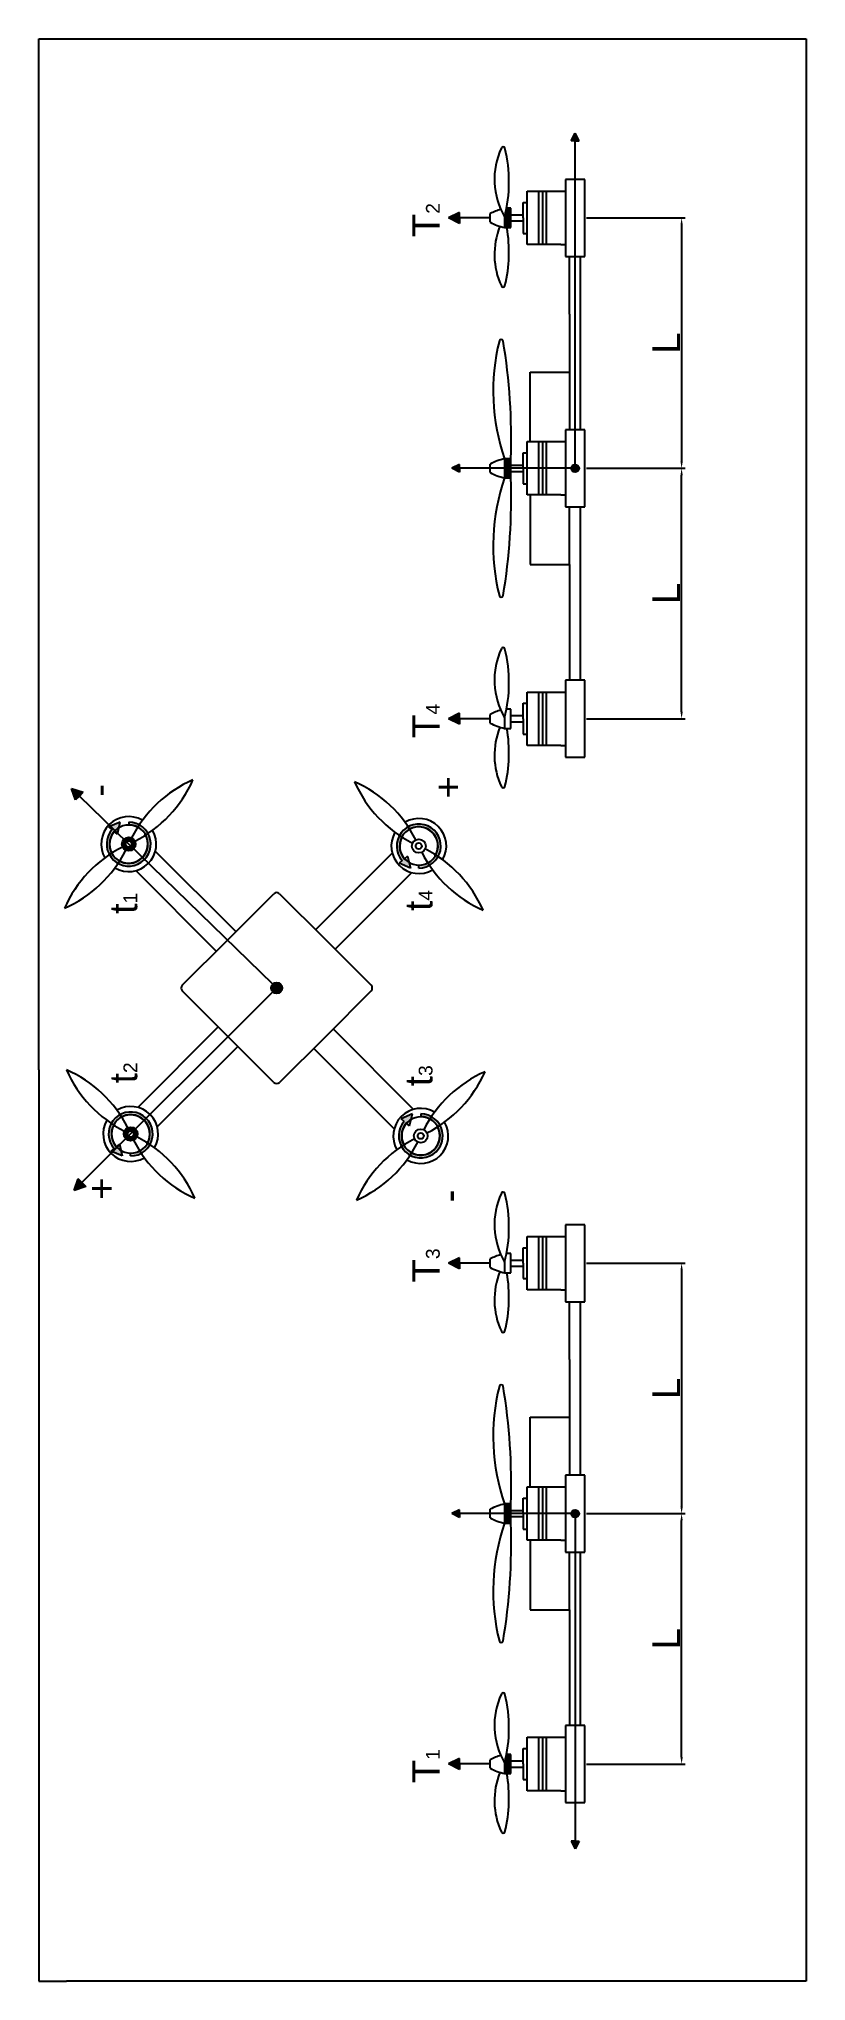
# Model space of a CAD drawing. Header units: millimetres. Extents: x 33 to 311, y 51 to 756.
import ezdxf

# ---------------------------------------------------------------- set-up
doc = ezdxf.new("R2010")
doc.units = ezdxf.units.MM
for name, color, linetype in [('construcao', 254, 'Continuous'), ('forcas', 30, 'Continuous'), ('linha', 7, 'Continuous'), ('x', 1, 'Continuous'), ('y', 3, 'Continuous'), ('z', 5, 'Continuous')]:
    doc.layers.add(name, color=color, linetype=linetype)
doc.styles.get("Standard").update_dxf_attribs({"font": 'arial.ttf'})
doc.dimstyles.new('ISO-25', dxfattribs={"dimtxt": 2.5, "dimasz": 2.5, "dimexe": 1.25, "dimexo": 0.625, "dimtad": 1, "dimtxsty": 'Standard', "dimcen": 2.5, "dimadec": 0, "dimazin": 0, "dimtfac": 1, "dimtmove": 0, "dimatfit": 3, "dimfxl": 1, "dimarcsym": 0})
pattern_1 = [(45, (-157.004, 181.74), (-37.717, 37.717), []), (45, (-131.86, 181.74), (-37.717, 37.717), [])]

# ---------------------------------------------------------------- blocks, each defined once
blk = doc.blocks.new('*D1')
at = {"layer": 'Defpoints', "color": 0, "transparency": 16777216}
for p in [(231.07, 220.47), (266.23, 220.47), (231.07, 129.47)]:
    blk.add_point(p, dxfattribs=at)
at = {"layer": 'linha', "color": 0, "lineweight": -2, "transparency": 16777216}
for p, q in [((231.69, 220.47), (267.48, 220.47)), ((266.23, 131.97), (266.23, 217.97)), ((231.69, 129.47), (267.48, 129.47))]:
    blk.add_line(p, q, dxfattribs=at)
at = {"layer": 'linha', "color": 0, "transparency": 16777216}
for points in [[(265.81, 217.97), (266.64, 217.97), (266.23, 220.47)], [(265.81, 131.97), (266.64, 131.97), (266.23, 129.47)]]:
    blk.add_solid(points, dxfattribs=at)
at = {"layer": 'linha', "color": 0, "transparency": 16777216, "insert": (260.6, 174.97), "char_height": 2.5, "attachment_point": 5, "rotation": 90}
blk.add_mtext('{\\H4x;L}', dxfattribs=at)
blk = doc.blocks.new('*D2')
at = {"layer": 'Defpoints', "color": 0, "transparency": 16777216}
for p in [(231.07, 311.47), (231.07, 220.47), (266.23, 220.47)]:
    blk.add_point(p, dxfattribs=at)
at = {"layer": 'linha', "color": 0, "lineweight": -2, "transparency": 16777216}
for p, q in [((231.69, 311.47), (267.48, 311.47)), ((266.23, 308.97), (266.23, 222.97)), ((231.69, 220.47), (267.48, 220.47))]:
    blk.add_line(p, q, dxfattribs=at)
at = {"layer": 'linha', "color": 0, "transparency": 16777216}
for points in [[(265.81, 308.97), (266.64, 308.97), (266.23, 311.47)], [(265.81, 222.97), (266.64, 222.97), (266.23, 220.47)]]:
    blk.add_solid(points, dxfattribs=at)
at = {"layer": 'linha', "color": 0, "transparency": 16777216, "insert": (260.6, 265.97), "char_height": 2.5, "attachment_point": 5, "rotation": 90}
blk.add_mtext('{\\H4x;L}', dxfattribs=at)
blk = doc.blocks.new('*D4')
at = {"layer": 'Defpoints', "color": 0, "transparency": 16777216}
for p in [(231.07, 600.37), (266.23, 600.37), (231.07, 509.37)]:
    blk.add_point(p, dxfattribs=at)
at = {"layer": 'linha', "color": 0, "lineweight": -2, "transparency": 16777216}
for p, q in [((231.69, 600.37), (267.48, 600.37)), ((266.23, 511.87), (266.23, 597.87)), ((231.69, 509.37), (267.48, 509.37))]:
    blk.add_line(p, q, dxfattribs=at)
at = {"layer": 'linha', "color": 0, "transparency": 16777216}
for points in [[(265.81, 597.87), (266.64, 597.87), (266.23, 600.37)], [(265.81, 511.87), (266.64, 511.87), (266.23, 509.37)]]:
    blk.add_solid(points, dxfattribs=at)
at = {"layer": 'linha', "color": 0, "transparency": 16777216, "insert": (260.6, 554.87), "char_height": 2.5, "attachment_point": 5, "rotation": 90}
blk.add_mtext('{\\H4x;L}', dxfattribs=at)
blk = doc.blocks.new('*D3')
at = {"layer": 'Defpoints', "color": 0, "transparency": 16777216}
for p in [(231.07, 691.37), (231.07, 600.37), (266.23, 600.37)]:
    blk.add_point(p, dxfattribs=at)
at = {"layer": 'linha', "color": 0, "lineweight": -2, "transparency": 16777216}
for p, q in [((231.69, 691.37), (267.48, 691.37)), ((266.23, 688.87), (266.23, 602.87)), ((231.69, 600.37), (267.48, 600.37))]:
    blk.add_line(p, q, dxfattribs=at)
at = {"layer": 'linha', "color": 0, "transparency": 16777216}
for points in [[(265.81, 688.87), (266.64, 688.87), (266.23, 691.37)], [(265.81, 602.87), (266.64, 602.87), (266.23, 600.37)]]:
    blk.add_solid(points, dxfattribs=at)
at = {"layer": 'linha', "color": 0, "transparency": 16777216, "insert": (260.6, 645.87), "char_height": 2.5, "attachment_point": 5, "rotation": 90}
blk.add_mtext('{\\H4x;L}', dxfattribs=at)

msp = doc.modelspace()

# ---------------------------------------------------------------- hatches: boundary and pattern name
at = {"layer": 'forcas'}
h = msp.add_hatch(color=256, dxfattribs=at)
h.dxf.hatch_style = 1
h.paths.add_polyline_path([(185.566, 689.37), (185.566, 691.37), (185.566, 693.37), (181.566, 691.37)])
h = msp.add_hatch(color=256, dxfattribs=at)
h.dxf.hatch_style = 1
h.paths.add_polyline_path([(185.566, 507.37), (185.566, 509.37), (185.566, 511.37), (181.566, 509.37)])
h = msp.add_hatch(color=256, dxfattribs=at)
h.dxf.hatch_style = 1
h.paths.add_polyline_path([(59.407, 469.08, 4.6279791), (65.424, 471.807), (65.424, 470.807, -4.642057), (60.171, 468.434), (61.316, 467.465), (62.372, 471.811), (58.262, 470.049)])
h = msp.add_hatch(color=256, dxfattribs=at)
h.dxf.hatch_style = 1
h.paths.add_polyline_path([(164.766, 457.828), (163.621, 456.859), (167.731, 455.097), (166.675, 459.442), (165.53, 458.474, -4.642057), (170.783, 456.1), (170.783, 455.1, 4.6279791)])
h = msp.add_hatch(color=256, dxfattribs=at)
h.dxf.hatch_style = 1
h.paths.add_polyline_path([(60.114, 353.176), (58.969, 352.207), (63.079, 350.445), (62.023, 354.791), (60.878, 353.822, -4.642057), (66.131, 351.449), (66.131, 350.449, 4.6279791)])
h = msp.add_hatch(color=256, dxfattribs=at)
h.dxf.hatch_style = 1
h.paths.add_polyline_path([(165.473, 363.014, 4.6279791), (171.49, 365.741), (171.49, 364.741, -4.642057), (166.237, 362.368), (167.382, 361.399), (168.438, 365.745), (164.328, 363.983)])
h = msp.add_hatch(color=256, dxfattribs=at)
h.dxf.hatch_style = 1
h.paths.add_polyline_path([(181.566, 311.472), (185.566, 309.472), (185.566, 311.472), (185.566, 313.472)])
h = msp.add_hatch(color=256, dxfattribs=at)
h.dxf.hatch_style = 1
h.paths.add_polyline_path([(185.566, 127.472), (185.566, 129.472), (185.566, 131.472), (181.566, 129.472)])
at = {"layer": 'x'}
h = msp.add_hatch(color=256, dxfattribs=at)
h.dxf.hatch_style = 1
h.paths.add_polyline_path([(201.941, 603.87), (201.941, 600.37), (204.214, 600.37), (204.214, 603.87)])
h.paths.add_polyline_path([(201.941, 600.37), (201.941, 596.87), (204.214, 596.87), (204.214, 600.37)])
h = msp.add_hatch(color=256, dxfattribs=at)
h.dxf.hatch_style = 1
h.paths.add_polyline_path([(228.966, 600.37, 1), (226.166, 600.37, 1)])
h = msp.add_hatch(color=256, dxfattribs=at)
h.dxf.hatch_style = 1
h.paths.add_polyline_path([(44.651, 484.034), (46.103, 479.829), (47.517, 481.243), (48.931, 482.657)])
h = msp.add_hatch(color=256, dxfattribs=at)
h.dxf.hatch_style = 1
h.paths.add_polyline_path([(62.924, 463.807, 1), (67.924, 463.807, 1)])
h.paths.add_polyline_path([(66.543, 463.807, -1), (64.305, 463.807, -1)], flags=16)
h = msp.add_hatch(dxfattribs=at)
h.set_pattern_fill('ANSI32', color=256, scale=5.6)
h.set_pattern_definition(pattern_1)
h.paths.add_polyline_path([(201.941, 223.972), (201.941, 216.972), (204.214, 216.972), (204.214, 220.472), (204.214, 223.972)])
h = msp.add_hatch(dxfattribs=at)
h.set_pattern_fill('ANSI32', color=256, scale=5.6)
h.set_pattern_definition(pattern_1)
h.paths.add_polyline_path([(228.966, 220.472, 1), (226.166, 220.472, 1)])
h = msp.add_hatch(color=256, dxfattribs=at)
h.dxf.hatch_style = 1
h.paths.add_polyline_path([(201.941, 125.972), (204.214, 125.972), (204.214, 129.472), (204.214, 132.972), (202.636, 132.972, -0.0155541), (201.941, 129.837)])
h = msp.add_hatch(color=256, dxfattribs=at)
h.dxf.hatch_style = 1
h.paths.add_polyline_path([(227.566, 98.672), (228.966, 101.472), (227.566, 101.472), (226.166, 101.472)])
at = {"layer": 'y'}
h = msp.add_hatch(color=256, dxfattribs=at)
h.dxf.hatch_style = 1
h.paths.add_polyline_path([(227.566, 722.17), (226.166, 719.37), (227.566, 719.37), (228.966, 719.37)])
h = msp.add_hatch(color=256, dxfattribs=at)
h.dxf.hatch_style = 1
h.paths.add_polyline_path([(204.214, 691.37), (204.214, 694.87), (202.636, 694.87, -0.0155541), (201.941, 691.735), (201.941, 687.87), (204.214, 687.87)])
h = msp.add_hatch(color=256, dxfattribs=at)
h.dxf.hatch_style = 1
h.paths.add_polyline_path([(63.631, 358.449, 1), (68.631, 358.449, 1)])
h.paths.add_polyline_path([(67.25, 358.449, -1), (65.012, 358.449, -1)], flags=16)
h = msp.add_hatch(color=256, dxfattribs=at)
h.dxf.hatch_style = 1
h.paths.add_polyline_path([(49.868, 339.357), (48.453, 340.771), (47.039, 342.185), (45.625, 337.942)])
h = msp.add_hatch(color=256, dxfattribs=at)
h.dxf.hatch_style = 1
h.paths.add_polyline_path([(201.941, 220.472), (201.941, 216.972), (204.214, 216.972), (204.214, 220.472)])
h.paths.add_polyline_path([(201.941, 223.972), (201.941, 220.472), (204.214, 220.472), (204.214, 223.972)])
h = msp.add_hatch(color=256, dxfattribs=at)
h.dxf.hatch_style = 1
h.paths.add_polyline_path([(226.166, 220.472, 1), (228.966, 220.472, 1)])
at = {"layer": 'z'}
h = msp.add_hatch(color=256, dxfattribs=at)
h.dxf.hatch_style = 1
h.paths.add_polyline_path([(185.566, 598.97), (185.566, 600.37), (185.566, 601.77), (182.766, 600.37)])
h = msp.add_hatch(dxfattribs=at)
h.set_pattern_fill('ANSI32', color=256, scale=8)
h.set_pattern_definition([(45, (121.9, 354.48), (-53.882, 53.882), []), (45, (157.82, 354.48), (-53.882, 53.882), [])])
h.paths.add_polyline_path([(245.554, 587.82), (243.554, 591.82), (241.554, 587.82), (243.554, 587.82)])
h = msp.add_hatch(color=256, dxfattribs=at)
h.dxf.hatch_style = 1
h.paths.add_polyline_path([(121.164, 411.482, 1), (117.164, 411.482, 1)])
h = msp.add_hatch(color=256, dxfattribs=at)
h.dxf.hatch_style = 1
h.paths.add_polyline_path([(182.766, 220.472), (185.566, 219.072), (185.566, 220.472), (185.566, 221.872)])

# ---------------------------------------------------------------- linework, layer by layer
at = {"layer": 'construcao'}
for p, q in [((32.797, 381.783), (32.797, 756.457)), ((32.797, 756.457), (311.448, 756.457)), ((311.448, 756.457), (311.448, 50.549)), ((32.797, 381.783), (32.797, 50.549)), ((32.797, 50.549), (42.797, 50.549)), ((290.506, 50.549), (42.797, 50.549)), ((311.448, 50.549), (290.506, 50.549))]:
    msp.add_line(p, q, dxfattribs=at)
at = {"layer": 'forcas'}
for p, q in [((185.566, 693.37), (181.566, 691.37)), ((185.566, 691.37), (185.566, 693.37)), ((185.566, 689.37), (181.566, 691.37)), ((196.694, 691.37), (185.566, 691.37)), ((185.566, 691.37), (185.566, 689.37)), ((185.566, 511.37), (181.566, 509.37)), ((185.566, 507.37), (181.566, 509.37)), ((185.566, 509.37), (185.566, 511.37)), ((196.694, 509.37), (185.566, 509.37)), ((185.566, 509.37), (185.566, 507.37)), ((62.372, 471.811), (58.262, 470.049)), ((59.407, 469.08), (58.262, 470.049)), ((61.316, 467.465), (60.171, 468.434)), ((61.316, 467.465), (62.372, 471.811)), ((65.424, 471.807), (65.424, 470.807)), ((165.524, 467.72), (165.53, 467.727)), ((60.165, 459.188), (60.171, 459.181)), ((166.675, 459.442), (165.53, 458.474)), ((166.675, 459.442), (167.731, 455.097)), ((164.766, 457.828), (163.621, 456.859)), ((167.731, 455.097), (163.621, 456.859)), ((170.783, 455.1), (170.783, 456.1)), ((60.872, 363.068), (60.878, 363.075)), ((168.438, 365.745), (164.328, 363.983)), ((165.473, 363.014), (164.328, 363.983)), ((167.382, 361.399), (166.237, 362.368)), ((167.382, 361.399), (168.438, 365.745)), ((171.49, 365.741), (171.49, 364.741)), ((60.114, 353.176), (58.969, 352.207)), ((62.023, 354.791), (60.878, 353.822)), ((62.023, 354.791), (63.079, 350.445)), ((166.231, 353.122), (166.237, 353.115)), ((63.079, 350.445), (58.969, 352.207)), ((66.131, 350.449), (66.131, 351.449)), ((185.566, 313.472), (181.566, 311.472)), ((185.566, 309.472), (181.566, 311.472)), ((185.566, 311.472), (185.566, 313.472)), ((196.694, 311.472), (185.566, 311.472)), ((185.566, 311.472), (185.566, 309.472)), ((185.566, 131.472), (181.566, 129.472)), ((185.566, 127.472), (181.566, 129.472)), ((185.566, 129.472), (185.566, 131.472)), ((196.694, 129.472), (185.566, 129.472)), ((185.566, 129.472), (185.566, 127.472))]:
    msp.add_line(p, q, dxfattribs=at)
for centre, radius, start, end in [((65.424, 463.807), 8, 138.771401, 90), ((65.424, 463.807), 7, 138.704434, 90), ((170.783, 463.1), 8, 270, 221.228599), ((170.783, 463.1), 7, 270, 221.295566), ((66.131, 358.449), 8, 270, 221.228599), ((66.131, 358.449), 7, 270, 221.295566), ((171.49, 357.741), 8, 138.771401, 90), ((171.49, 357.741), 7, 138.704434, 90)]:
    msp.add_arc(centre, radius, start, end, dxfattribs=at)
at = {"layer": 'linha'}
for p, q in [((210.126, 681.675), (210.126, 701.065)), ((210.126, 701.065), (222.376, 701.065)), ((214.326, 681.675), (214.326, 701.065)), ((215.726, 701.065), (215.726, 681.675)), ((217.126, 681.675), (217.126, 701.065)), ((222.376, 701.065), (224.066, 701.065)), ((231.066, 705.37), (224.066, 705.37)), ((224.066, 705.37), (224.066, 691.37)), ((231.066, 677.37), (231.066, 705.37)), ((196.694, 689.803), (196.694, 692.937)), ((204.214, 694.87), (202.636, 694.87)), ((204.214, 691.37), (204.214, 694.87)), ((204.214, 692.48), (208.726, 692.48)), ((208.726, 691.37), (208.726, 696.97)), ((208.726, 696.97), (210.126, 696.97)), ((201.941, 691.735), (201.941, 687.87)), ((201.941, 687.87), (204.214, 687.87)), ((204.214, 687.87), (204.214, 691.37)), ((204.214, 690.261), (208.726, 690.261)), ((208.726, 691.37), (208.726, 685.77)), ((208.726, 685.77), (210.126, 685.77)), ((224.066, 691.37), (224.066, 677.37)), ((222.376, 681.675), (210.126, 681.675)), ((222.376, 681.675), (224.066, 681.675)), ((224.066, 677.37), (231.066, 677.37)), ((225.526, 656.37), (225.526, 677.37)), ((229.376, 677.37), (229.376, 614.37)), ((225.526, 656.37), (225.526, 614.37)), ((211.214, 610.065), (211.214, 635.37)), ((211.214, 635.37), (218.214, 635.37)), ((218.214, 635.37), (222.376, 635.37)), ((222.376, 635.37), (225.526, 635.37)), ((231.066, 614.37), (224.066, 614.37)), ((224.066, 614.37), (224.066, 600.37)), ((231.066, 586.37), (231.066, 614.37)), ((210.126, 590.675), (210.126, 610.065)), ((210.126, 610.065), (222.376, 610.065)), ((214.326, 590.675), (214.326, 610.065)), ((215.726, 610.065), (215.726, 590.675)), ((217.126, 590.675), (217.126, 610.065)), ((222.376, 610.065), (224.066, 610.065)), ((196.694, 598.803), (196.694, 601.937)), ((204.214, 603.87), (201.941, 603.87)), ((201.941, 603.87), (201.941, 596.87)), ((204.214, 600.37), (204.214, 603.87)), ((204.214, 601.48), (208.726, 601.48)), ((204.214, 596.87), (204.214, 600.37)), ((208.726, 600.37), (208.726, 605.97)), ((208.726, 605.97), (210.126, 605.97)), ((208.726, 600.37), (208.726, 594.77)), ((224.066, 600.37), (224.066, 586.37)), ((201.941, 596.87), (204.214, 596.87)), ((204.214, 599.261), (208.726, 599.261)), ((208.726, 594.77), (210.126, 594.77)), ((222.376, 590.675), (210.126, 590.675)), ((211.214, 590.675), (211.214, 565.37)), ((222.376, 590.675), (224.066, 590.675)), ((224.066, 586.37), (231.066, 586.37)), ((225.526, 565.37), (225.526, 586.37)), ((229.376, 586.37), (229.376, 523.37)), ((211.214, 565.37), (218.214, 565.37)), ((218.214, 565.37), (222.376, 565.37)), ((222.376, 565.37), (224.126, 565.37)), ((224.126, 565.37), (225.526, 565.37)), ((225.526, 565.37), (225.526, 523.37)), ((231.066, 523.37), (224.066, 523.37)), ((224.066, 523.37), (224.066, 509.37)), ((231.066, 495.37), (231.066, 523.37)), ((210.126, 499.675), (210.126, 519.065)), ((210.126, 519.065), (222.376, 519.065)), ((214.326, 499.675), (214.326, 519.065)), ((215.726, 519.065), (215.726, 499.675)), ((217.126, 499.675), (217.126, 519.065)), ((222.376, 519.065), (224.066, 519.065)), ((196.694, 507.803), (196.694, 510.937)), ((201.941, 509.735), (201.941, 505.87)), ((204.214, 512.87), (202.636, 512.87)), ((204.214, 509.37), (204.214, 512.87)), ((204.214, 510.48), (208.726, 510.48)), ((204.214, 505.87), (204.214, 509.37)), ((204.214, 508.261), (208.726, 508.261)), ((208.726, 509.37), (208.726, 514.97)), ((208.726, 514.97), (210.126, 514.97)), ((208.726, 509.37), (208.726, 503.77)), ((224.066, 509.37), (224.066, 495.37)), ((201.941, 505.87), (204.214, 505.87)), ((208.726, 503.77), (210.126, 503.77)), ((222.376, 499.675), (210.126, 499.675)), ((222.376, 499.675), (224.066, 499.675)), ((224.066, 495.37), (231.066, 495.37)), ((104.315, 431.988), (75.083, 461.219)), ((133.306, 432.695), (161.124, 460.512)), ((97.244, 424.917), (68.012, 454.148)), ((140.377, 425.624), (168.195, 453.441)), ((101.486, 429.159), (118.103, 445.776)), ((120.225, 445.776), (136.842, 429.159)), ((84.869, 412.542), (101.486, 429.159)), ((136.842, 429.159), (153.459, 412.542)), ((101.486, 393.804), (84.869, 410.421)), ((153.459, 410.421), (136.842, 393.804)), ((97.951, 397.339), (68.719, 368.108)), ((139.67, 396.632), (168.902, 367.401)), ((105.022, 390.268), (75.79, 361.037)), ((118.103, 377.187), (101.486, 393.804)), ((136.842, 393.804), (120.225, 377.187)), ((132.599, 389.561), (161.831, 360.33)), ((231.066, 325.472), (224.066, 325.472)), ((224.066, 325.472), (224.066, 311.472)), ((231.066, 297.472), (231.066, 325.472)), ((210.126, 301.777), (210.126, 321.167)), ((210.126, 321.167), (222.376, 321.167)), ((214.326, 301.777), (214.326, 321.167)), ((215.726, 321.167), (215.726, 301.777)), ((217.126, 301.777), (217.126, 321.167)), ((222.376, 321.167), (224.066, 321.167)), ((196.694, 309.905), (196.694, 313.038)), ((201.941, 311.837), (201.941, 307.972)), ((204.214, 314.972), (202.636, 314.972)), ((204.214, 311.472), (204.214, 314.972)), ((204.214, 312.581), (208.726, 312.581)), ((204.214, 307.972), (204.214, 311.472)), ((208.726, 311.472), (208.726, 317.072)), ((208.726, 317.072), (210.126, 317.072)), ((208.726, 311.472), (208.726, 305.872)), ((224.066, 311.472), (224.066, 297.472)), ((201.941, 307.972), (204.214, 307.972)), ((204.214, 310.362), (208.726, 310.362)), ((208.726, 305.872), (210.126, 305.872)), ((222.376, 301.777), (210.126, 301.777)), ((222.376, 301.777), (224.066, 301.777)), ((224.066, 297.472), (231.066, 297.472)), ((225.526, 276.472), (225.526, 297.472)), ((229.376, 297.472), (229.376, 234.472)), ((225.526, 276.472), (225.526, 234.472)), ((211.214, 230.167), (211.214, 255.472)), ((211.214, 255.472), (218.214, 255.472)), ((218.214, 255.472), (222.376, 255.472)), ((222.376, 255.472), (225.526, 255.472)), ((231.066, 234.472), (224.066, 234.472)), ((224.066, 234.472), (224.066, 220.472)), ((231.066, 206.472), (231.066, 234.472)), ((208.726, 220.472), (208.726, 226.072)), ((208.726, 226.072), (210.126, 226.072)), ((210.126, 210.777), (210.126, 230.167)), ((210.126, 230.167), (222.376, 230.167)), ((214.326, 210.777), (214.326, 230.167)), ((215.726, 230.167), (215.726, 210.777)), ((217.126, 210.777), (217.126, 230.167)), ((222.376, 230.167), (224.066, 230.167)), ((196.694, 218.905), (196.694, 222.038)), ((204.214, 223.972), (201.941, 223.972)), ((201.941, 223.972), (201.941, 216.972)), ((204.214, 220.472), (204.214, 223.972)), ((204.214, 221.581), (208.726, 221.581)), ((204.214, 216.972), (204.214, 220.472)), ((204.214, 219.362), (208.726, 219.362)), ((208.726, 220.472), (208.726, 214.872)), ((224.066, 220.472), (224.066, 206.472)), ((201.941, 216.972), (204.214, 216.972)), ((208.726, 214.872), (210.126, 214.872)), ((222.376, 210.777), (210.126, 210.777)), ((211.214, 210.777), (211.214, 185.472)), ((222.376, 210.777), (224.066, 210.777)), ((224.066, 206.472), (231.066, 206.472)), ((225.526, 185.472), (225.526, 206.472)), ((229.376, 206.472), (229.376, 143.472)), ((211.214, 185.472), (218.214, 185.472)), ((218.214, 185.472), (222.376, 185.472)), ((222.376, 185.472), (224.126, 185.472)), ((224.126, 185.472), (225.526, 185.472)), ((225.526, 185.472), (225.526, 143.472)), ((231.066, 143.472), (224.066, 143.472)), ((224.066, 143.472), (224.066, 129.472)), ((231.066, 115.472), (231.066, 143.472)), ((208.726, 129.472), (208.726, 135.072)), ((208.726, 135.072), (210.126, 135.072)), ((210.126, 119.777), (210.126, 139.167)), ((210.126, 139.167), (222.376, 139.167)), ((214.326, 119.777), (214.326, 139.167)), ((215.726, 139.167), (215.726, 119.777)), ((217.126, 119.777), (217.126, 139.167)), ((222.376, 139.167), (224.066, 139.167)), ((196.694, 127.905), (196.694, 131.038)), ((201.941, 129.837), (201.941, 125.972)), ((204.214, 132.972), (202.636, 132.972)), ((204.214, 129.472), (204.214, 132.972)), ((204.214, 130.581), (208.726, 130.581)), ((204.214, 125.972), (204.214, 129.472)), ((204.214, 128.362), (208.726, 128.362)), ((208.726, 129.472), (208.726, 123.872)), ((224.066, 129.472), (224.066, 115.472)), ((201.941, 125.972), (204.214, 125.972)), ((208.726, 123.872), (210.126, 123.872)), ((222.376, 119.777), (210.126, 119.777)), ((222.376, 119.777), (224.066, 119.777)), ((224.066, 115.472), (231.066, 115.472))]:
    msp.add_line(p, q, dxfattribs=at)
for centre, radius in [((65.424, 463.807), 2.5), ((65.424, 463.807), 1.119), ((170.783, 463.1), 2.5), ((170.783, 463.1), 1.119), ((66.131, 358.449), 2.5), ((171.49, 357.741), 2.5), ((66.131, 358.449), 1.119), ((171.49, 357.741), 1.119)]:
    msp.add_circle(centre, radius, dxfattribs=at)
for centre, radius, start, end in [((225.455, 705.42), 27.207, 155.207292, 210.199432), ((201.391, 716.536), 0.7, 13.693145, 155.207292), ((151.912, 704.481), 51.626, 345.707018, 13.693145), ((206.81, 673.571), 21.848, 106.687843, 117.581343), ((206.81, 709.169), 21.848, 242.418657, 257.121961), ((225.455, 678.05), 27.207, 157.811375, 204.792708), ((151.912, 678.99), 51.626, 346.306855, 9.904973), ((201.391, 666.934), 0.7, 204.792708, 346.306855), ((272.489, 628.465), 74.713, 165.877393, 199.219993), ((200.713, 646.524), 0.7, 9.506303, 165.877393), ((-9.709, 611.288), 214.052, 358.014019, 9.506303), ((206.81, 582.571), 21.848, 102.878039, 117.581343), ((206.81, 618.169), 21.848, 242.418657, 257.121961), ((272.489, 572.275), 74.713, 160.780007, 194.122607), ((-9.709, 589.452), 214.052, 350.493697, 1.985981), ((200.713, 554.216), 0.7, 194.122607, 350.493697), ((225.455, 523.42), 27.207, 155.207292, 210.199432), ((201.391, 534.536), 0.7, 13.693145, 155.207292), ((151.912, 522.481), 51.626, 345.707018, 13.693145), ((206.81, 491.571), 21.848, 106.687843, 117.581343), ((206.81, 527.169), 21.848, 242.418657, 257.121961), ((225.455, 496.05), 27.207, 157.811375, 204.792708), ((151.912, 496.99), 51.626, 346.306855, 9.904973), ((107.073, 445.493), 45.498, 113.736964, 153.11441), ((47.109, 505.457), 45.498, 296.88559, 336.263036), ((189.098, 504.75), 45.498, 203.736964, 243.11441), ((129.134, 444.785), 45.498, 26.88559, 66.263036), ((201.391, 484.934), 0.7, 204.792708, 346.306855), ((65.424, 463.807), 10, 59.953833, 210.046167), ((170.783, 463.1), 10, 329.953833, 120.046167), ((65.424, 463.807), 6.925, 61.898518, 208.101482), ((65.424, 463.807), 10, 239.953833, 30.046167), ((65.424, 463.807), 6.925, 241.898518, 28.101482), ((170.783, 463.1), 10, 149.953833, 300.046167), ((170.783, 463.1), 6.925, 151.898518, 298.101482), ((170.783, 463.1), 6.925, 331.898518, 118.101482), ((83.739, 422.158), 45.498, 116.88559, 156.263036), ((23.775, 482.122), 45.498, 293.736964, 333.11441), ((212.432, 481.415), 45.498, 206.88559, 246.263036), ((152.468, 421.451), 45.498, 23.736964, 63.11441), ((119.164, 444.716), 1.5, 45, 135), ((85.93, 411.482), 1.5, 135, 225), ((152.398, 411.482), 1.5, 315, 45), ((24.482, 340.134), 45.498, 26.88559, 66.263036), ((84.446, 400.098), 45.498, 203.736964, 243.11441), ((119.164, 378.248), 1.5, 225, 315), ((213.139, 339.427), 45.498, 113.736964, 153.11441), ((153.175, 399.391), 45.498, 296.88559, 336.263036), ((66.131, 358.449), 10, 329.953833, 120.046167), ((171.49, 357.741), 10, 59.953833, 210.046167), ((66.131, 358.449), 10, 149.953833, 300.046167), ((66.131, 358.449), 6.925, 151.898518, 298.101482), ((66.131, 358.449), 6.925, 331.898518, 118.101482), ((171.49, 357.741), 6.925, 61.898518, 208.101482), ((171.49, 357.741), 10, 239.953833, 30.046167), ((171.49, 357.741), 6.925, 241.898518, 28.101482), ((107.78, 376.763), 45.498, 206.88559, 246.263036), ((47.816, 316.799), 45.498, 23.736964, 63.11441), ((189.805, 316.092), 45.498, 116.88559, 156.263036), ((129.841, 376.056), 45.498, 293.736964, 333.11441), ((225.455, 325.522), 27.207, 155.207292, 210.199432), ((201.391, 336.638), 0.7, 13.693145, 155.207292), ((151.912, 324.582), 51.626, 345.707018, 13.693145), ((206.81, 293.673), 21.848, 106.687843, 117.581343), ((206.81, 329.27), 21.848, 242.418657, 257.121961), ((225.455, 298.151), 27.207, 157.811375, 204.792708), ((151.912, 299.091), 51.626, 346.306855, 9.904973), ((201.391, 287.036), 0.7, 204.792708, 346.306855), ((272.489, 248.567), 74.713, 165.877393, 199.219993), ((200.713, 266.626), 0.7, 9.506303, 165.877393), ((-9.709, 231.39), 214.052, 358.014019, 9.506303), ((206.81, 202.673), 21.848, 102.878039, 117.581343), ((206.81, 238.27), 21.848, 242.418657, 257.121961), ((272.489, 192.376), 74.713, 160.780007, 194.122607), ((-9.709, 209.554), 214.052, 350.493697, 1.985981), ((200.713, 174.317), 0.7, 194.122607, 350.493697), ((201.391, 154.638), 0.7, 13.693145, 155.207292), ((225.455, 143.522), 27.207, 155.207292, 210.199432), ((151.912, 142.582), 51.626, 345.707018, 13.693145), ((206.81, 111.673), 21.848, 106.687843, 117.581343), ((206.81, 147.27), 21.848, 242.418657, 257.121961), ((225.455, 116.151), 27.207, 157.811375, 204.792708), ((151.912, 117.091), 51.626, 346.306855, 9.904973), ((201.391, 105.036), 0.7, 204.792708, 346.306855)]:
    msp.add_arc(centre, radius, start, end, dxfattribs=at)
at = {"layer": 'x'}
for p, q in [((44.651, 484.034), (48.931, 482.657)), ((46.103, 479.829), (44.651, 484.034)), ((47.517, 481.243), (46.103, 479.829)), ((47.517, 481.243), (48.931, 482.657)), ((117.731, 412.877), (47.517, 481.243)), ((227.566, 219.072), (227.566, 101.472)), ((227.566, 101.472), (226.166, 101.472)), ((226.166, 101.472), (227.566, 98.672)), ((227.566, 101.472), (228.966, 101.472)), ((228.966, 101.472), (227.566, 98.672))]:
    msp.add_line(p, q, dxfattribs=at)
msp.add_circle((227.566, 600.37), 1.4, dxfattribs=at)
at = {"layer": 'y'}
for p, q in [((226.166, 719.37), (227.566, 722.17)), ((228.966, 719.37), (227.566, 722.17)), ((227.566, 719.37), (226.166, 719.37)), ((227.566, 601.77), (227.566, 719.37)), ((227.566, 719.37), (228.966, 719.37)), ((117.75, 410.067), (48.453, 340.771)), ((45.625, 337.942), (47.039, 342.185)), ((49.868, 339.357), (45.625, 337.942)), ((48.453, 340.771), (47.039, 342.185)), ((48.453, 340.771), (49.868, 339.357))]:
    msp.add_line(p, q, dxfattribs=at)
msp.add_circle((227.566, 220.472), 1.4, dxfattribs=at)
at = {"layer": 'z'}
for p, q in [((185.566, 601.77), (182.766, 600.37)), ((185.566, 598.97), (182.766, 600.37)), ((185.566, 600.37), (185.566, 601.77)), ((226.166, 600.37), (185.566, 600.37)), ((185.566, 600.37), (185.566, 598.97)), ((185.566, 221.872), (182.766, 220.472)), ((185.566, 219.072), (182.766, 220.472)), ((185.566, 220.472), (185.566, 221.872)), ((226.166, 220.472), (185.566, 220.472)), ((185.566, 220.472), (185.566, 219.072))]:
    msp.add_line(p, q, dxfattribs=at)
msp.add_circle((119.164, 411.482), 2, dxfattribs=at)

# ---------------------------------------------------------------- texts
at = {"layer": 'forcas', "char_height": 10, "rotation": 90}
for s, width, insert, attachment_point in [('T{\\H0.5x;2}', 10, (168.376, 684.341), 1), ('T{\\H0.5x;4}', 10, (168.376, 502.341), 1), ('+', 34.65482, (176.326, 480.41), 1), ('-', 34.65482, (49.613, 480.975), 1), ('{\\fAtene|b0|i0|c0|p2;t\\fArial|b0|i0|c0|p34;\\H0.5x;1}', 10, (58.526, 438.478), 1), ('{\\fAtene|b0|i0|c0|p2;t\\fArial|b0|i0|c0|p34;\\H0.5x;4}', 10, (165.749, 439.537), 1), ('{\\fAtene|b0|i0|c0|p2;t\\fArial|b0|i0|c0|p34;\\H0.5x;2}', 10, (58.526, 384.485), 3), ('{\\fAtene|b0|i0|c0|p2;t\\fArial|b0|i0|c0|p34;\\H0.5x;3}', 10, (165.749, 383.426), 3), ('+', 34.65482, (50.461, 334.545), 1), ('\\pxt1;-', 34.65482, (176.819, 333.628), 1), ('T{\\H0.5x;3}', 10, (168.376, 304.443), 1), ('T{\\H0.5x;1}', 10, (168.376, 122.443), 1)]:
    msp.add_mtext_dynamic_manual_height_columns(s, width=width, gutter_width=12.5, heights=[0], dxfattribs=dict(at, insert=insert, attachment_point=attachment_point))

# ---------------------------------------------------------------- dimensions: what is measured, and where the dimension line sits
at = {"layer": 'linha'}
for base, p1, p2, picture, middle in [((266.225, 600.37), (231.066, 691.37), (231.066, 600.37), '*D3', (260.6, 645.87)), ((266.225, 600.37), (231.066, 509.37), (231.066, 600.37), '*D4', (260.6, 554.87)), ((266.225, 220.472), (231.066, 311.472), (231.066, 220.472), '*D2', (260.6, 265.972)), ((266.225, 220.472), (231.066, 129.472), (231.066, 220.472), '*D1', (260.6, 174.972))]:
    dim = msp.add_linear_dim(base=base, p1=p1, p2=p2, angle=90, text='{\\H4x;L}', dimstyle='ISO-25', dxfattribs=at)
    dim.commit()
    dim.dimension.update_dxf_attribs({"geometry": picture, "text_midpoint": middle})

doc.saveas('drawing.dxf')
